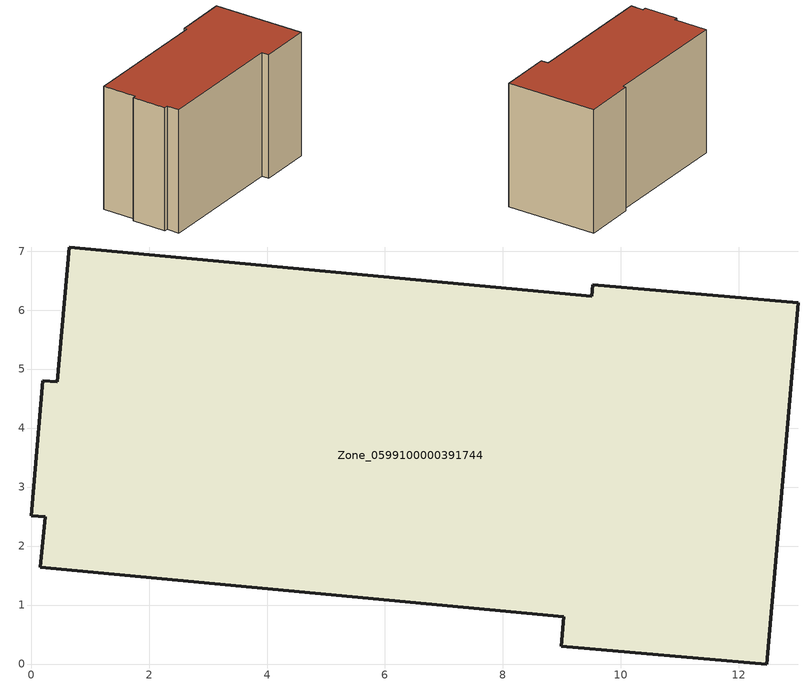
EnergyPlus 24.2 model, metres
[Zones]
Zone_0599100000391744
 floor ground (C_G): 13.01,6.13 12.47,0 8.99,0.3 9.03,0.8 0.16,1.64 0.24,2.49 0,2.51 0.2,4.8 0.44,4.78 0.65,7.07 9.51,6.24 9.52,6.43 z0
 wall outside (C_F): 0.44,4.78 0.2,4.8 0,2.51 0.24,2.49 0.16,1.64 9.03,0.8 8.99,0.3 12.47,0 13.01,6.13 9.52,6.43 9.51,6.24 0.65,7.07 0.44,4.78 z0:8.4
 roof outside (C_R): 13.01,6.13 9.52,6.43 9.51,6.24 0.65,7.07 0.44,4.78 0.2,4.8 0,2.51 0.24,2.49 0.16,1.64 9.03,0.8 8.99,0.3 12.47,0 z8.4
[BUILDING]
Pand.0599100000391744: North Axis=0; Terrain=City; Loads Convergence Tolerance Value=0.04; Temperature Convergence Tolerance Value=0.4; Solar Distribution=FullExterior; Maximum Number of Warmup Days=25; Minimum Number of Warmup Days=1
[Site:Location]
Rotterdam.The.Hague.AP_ZH_NLD Design_Conditions: Latitude=51.96; Longitude=4.45; Time Zone=1; Elevation=-4.5
[SITE:GROUNDTEMPERATURE:BUILDINGSURFACE]
18, 18, 18, 18, 18, 18, 18, 18, 18, 18, 18, 18
[MATERIAL] Thermal Absorptance=0.9; Solar Absorptance=0.7; Visible Absorptance=0.7
Name | Roughness | Thickness | Conductivity | Density | Specific Heat
G.TI.1992-2005 | MediumSmooth | 0.15 | 0.06 | 540 | 1210
F.TI.1992-2005 | Rough | 0.3 | 0.12 | 1920 | 840
R.TI.1992-2005 | MediumRough | 0.2 | 0.08 | 1500 | 1000
[CONSTRUCTION]
C_G: G.TI.1992-2005
C_F: F.TI.1992-2005
C_R: R.TI.1992-2005
[ZONE]
Zone_0599100000391744: Type=1; Multiplier=1; Ceiling Height=Autocalculate; Volume=Autocalculate; Floor Area=autocalculate; Part of Total Floor Area=Yes
[ZONEINFILTRATION:DESIGNFLOWRATE]
Infil_Zone_0599100000391744: Zone or ZoneList or Space or SpaceList=Zone_0599100000391744; Schedule=AlwaysOn; Design Flow Rate Calculation Method=Flow/Area; Flow Rate per Floor Area=0.0015; Constant Term Coefficient=1; Temperature Term Coefficient=0; Velocity Term Coefficient=0; Velocity Squared Term Coefficient=0
[HVACTEMPLATE:ZONE:IDEALLOADSAIRSYSTEM]
Zone_0599100000391744: Maximum Heating Supply Air Temperature=50; Minimum Cooling Supply Air Temperature=13; Maximum Heating Supply Air Humidity Ratio=0.0156; Minimum Cooling Supply Air Humidity Ratio=0.0077; Heating Limit=NoLimit; Cooling Limit=NoLimit; Dehumidification Control Type=ConstantSensibleHeatRatio; Cooling Sensible Heat Ratio=0.7; Dehumidification Setpoint=60; Humidification Control Type=None; Humidification Setpoint=30; Outdoor Air Method=None; Outdoor Air Flow Rate per Person=0.00944; Outdoor Air Flow Rate per Zone Floor Area=0; Outdoor Air Flow Rate per Zone=0; Demand Controlled Ventilation Type=None; Outdoor Air Economizer Type=NoEconomizer; Heat Recovery Type=None; Sensible Heat Recovery Effectiveness=0.7; Latent Heat Recovery Effectiveness=0.65
[ZONECONTROL:THERMOSTAT]
ThermostatControl_Zone_0599100000391744: Zone or ZoneList=Zone_0599100000391744; Control Type Schedule=DualSetpointControlType; Control 1=Thermostat_Zone_0599100000391744; Temperature Difference Between Cutout And Setpoint=0
[THERMOSTATSETPOINT:DUALSETPOINT]
Thermostat_Zone_0599100000391744: Heating Setpoint Temperature Schedule=HeatingSetpoint_Zone_0599100000391744; Cooling Setpoint Temperature Schedule=CoolingSetpoint_Zone_0599100000391744
[SCHEDULE:COMPACT]
HeatingSetpoint_Zone_0599100000391744: Through: 12/31, For: AllDays, Until: 24:00, 21
CoolingSetpoint_Zone_0599100000391744: Through: 12/31, For: AllDays, Until: 24:00, 24
DualSetpointControlType: Through: 12/31, For: AllDays, Until: 24:00, 4
AlwaysOn: Through: 12/31, For: AllDays, Until: 24:00, 1
